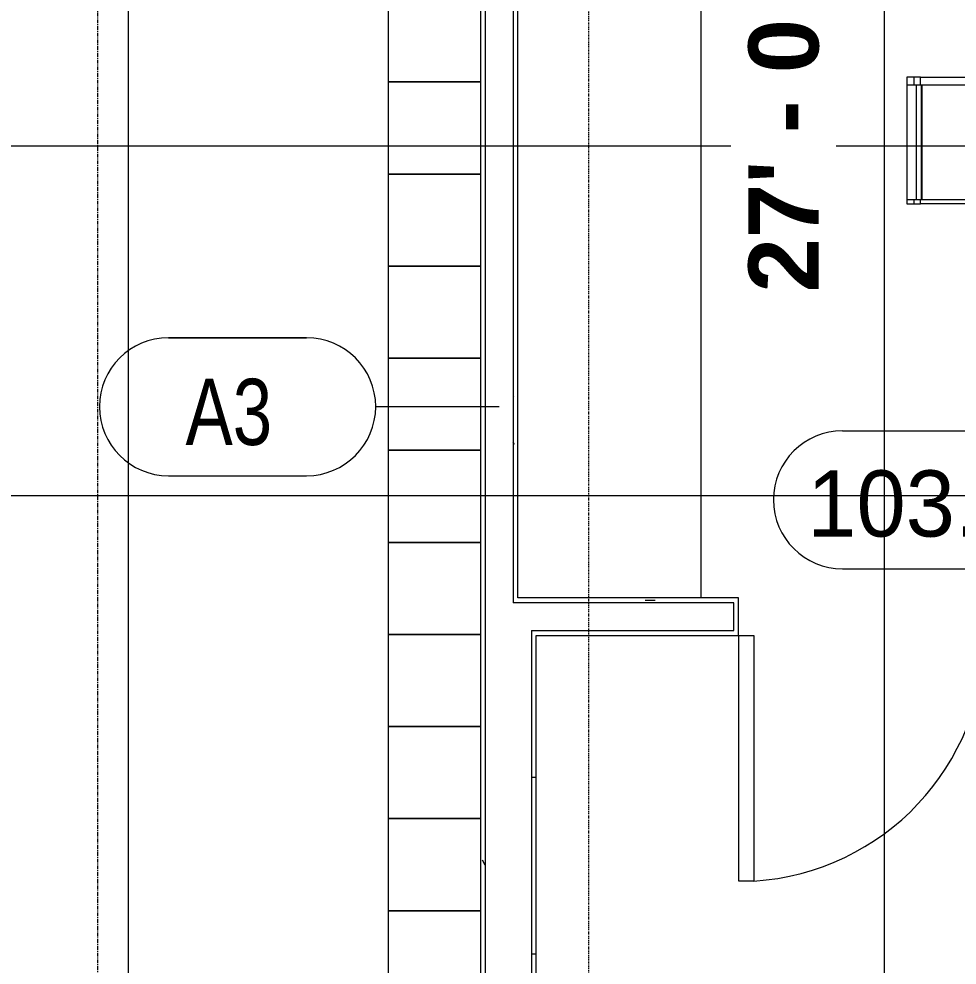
# Model space of a CAD drawing. Header units: inches. Extents: x 23906 to 26716, y -23130 to -20467.
# Drawn here: x 25677.1 to 25799.4, y -22649.8 to -22526.5 of the extents above; entities that cross this region are included whole.
import ezdxf

# ---------------------------------------------------------------- set-up
doc = ezdxf.new("R2010")
doc.units = ezdxf.units.IN
doc.header["$MEASUREMENT"] = 0
doc.linetypes.add('Dash Dot 3_16_', pattern=[0.3125, 0.1875, -0.0625, 0, -0.0625])
doc.linetypes.add('Grid Line 1_2_', pattern=[0.875, 0.5, -0.125, 0.125, -0.125])
for name, color, linetype, lineweight in [('A-ANNO-DIMS', 211, 'Continuous', 9), ('A-ANNO-DIMS-96', 211, 'Continuous', 9), ('A-ANNO-SYMB', 150, 'Continuous', 9), ('A-DOOR', 31, 'Continuous', 20), ('A-DOOR-IDEN', 31, 'Continuous', 9), ('A-WALL', 113, 'Continuous', 20), ('A-WALL-IDEN', 211, 'Continuous', 9), ('A-WALL-PATT', 111, 'Continuous', 50), ('G-ANNO-SYMB', 111, 'Continuous', 9), ('I-FURN', 30, 'Continuous', 20), ('I-WALL', 2, 'Continuous', 20), ('Q-CASE', 31, 'Continuous', 20), ('S-GRID', 1, 'Continuous', 9)]:
    doc.layers.add(name, color=color, linetype=linetype, lineweight=lineweight)
doc.styles.add('Arial_B', font='arialbd.ttf', dxfattribs={"height": 9.132806})
doc.styles.add('Century Gothic', font='GOTHIC.TTF', dxfattribs={"height": 8.622671})
doc.styles.add('Century Gothic_1', font='GOTHIC.TTF', dxfattribs={"width": 0.8, "height": 8.622671})
doc.dimstyles.new('OD_Dimension_3', dxfattribs={"dimscale": 12, "dimtxt": 9, "dimasz": 1, "dimexe": 0.75, "dimexo": 0.5, "dimgap": 0.5, "dimtad": 1, "dimdec": 3, "dimrnd": 0.125, "dimzin": 1, "dimdsep": 46, "dimlunit": 4, "dimtxsty": 'Arial_B', "dimblk1": 'OBLIQUE', "dimblk2": 'OBLIQUE', "dimsah": 1, "dimcen": 0.09, "dimdle": 0.75, "dimazin": 0, "dimtfac": 1, "dimtdec": 4, "dimtix": 1, "dimtmove": 0, "dimatfit": 3, "dimfxl": 1, "dimtvp": 1, "dimtfill": 1, "dimfrac": 2, "dimtolj": 1, "dimtzin": 0, "dimlwd": 13, "dimlwe": 13, "dimarcsym": 2})
pattern_1 = [(0, (0, 0), (30.72, 7.68), [1.267, -21.773, 1.267, -21.773, -122.88]), (0, (0, 0), (30.72, 7.68), [-46.08, 1.267, -44.813, 1.267, -21.773, -53.76]), (0, (0, 0), (30.72, 7.68), [-115.2, 1.267, -14.093, 1.267, -37.133]), (120, (11.52, 3.84), (-22.0110751, 22.7643004), [1.267, -21.773, 1.267, -21.773, -122.88]), (120, (11.52, 3.84), (-22.0110751, 22.7643004), [-46.08, 1.267, -44.813, 1.267, -21.773, -53.76]), (120, (11.52, 3.84), (-22.0110751, 22.7643004), [-115.2, 1.267, -14.093, 1.267, -37.133]), (240, (15.36, 19.2), (-8.7089249, -30.4443004), [1.267, -21.773, 1.267, -21.773, -122.88]), (240, (15.36, 19.2), (-8.7089249, -30.4443004), [-46.08, 1.267, -44.813, 1.267, -21.773, -53.76]), (240, (15.36, 19.2), (-8.7089249, -30.4443004), [-115.2, 1.267, -14.093, 1.267, -37.133])]

# ---------------------------------------------------------------- blocks, each defined once
blk = doc.blocks.new('Locker-Double Stacked - 12_ x 12_-3246-Enlarged First Floor Plan _East_')
at = {"layer": 'I-FURN', "color": 43, "lineweight": 13}
for p, q in [((-6, -6), (-6, 6)), ((-6, 6), (6, 6)), ((6, 6), (6, -6)), ((6, -6), (-6, -6))]:
    blk.add_line(p, q, dxfattribs=at)
blk = doc.blocks.new('Locker Rooms and Restrooms_rvt-1-Enlarged First Floor Plan _East_')
at = {"color": 43, "lineweight": 13, "rotation": 270}
for p in [(25731.27, -22528.68), (25731.27, -22540.68), (25731.27, -22552.68), (25731.27, -22564.68), (25731.27, -22576.68), (25731.27, -22588.68), (25731.27, -22600.68), (25731.27, -22612.68), (25731.27, -22624.68), (25731.27, -22636.68), (25731.27, -22648.68)]:
    blk.add_blockref('Locker-Double Stacked - 12_ x 12_-3246-Enlarged First Floor Plan _East_', p, dxfattribs=at)
blk = doc.blocks.new('Casework 1 - Casework 1-456223-Enlarged First Floor Plan _East_')
at = {"layer": 'Q-CASE', "color": 43, "lineweight": 13}
blk.add_line((25766.02, -22601.93), (25766.02, -22383.55), dxfattribs=at)
blk = doc.blocks.new('Single-Flush - 32_ x 84_-489871-Enlarged First Floor Plan _East_')
at = {"layer": 'A-DOOR', "color": 7}
for p, q in [((14, 2.44), (14, 34.44)), ((16, 34.44), (14, 34.44)), ((16, 2.44), (16, 34.44)), ((16, 2.44), (14, 2.44))]:
    blk.add_line(p, q, dxfattribs=at)
at = {"layer": 'A-DOOR', "color": 43, "lineweight": 13}
blk.add_arc((16, 2.44), 32.07, 93.5759, 180, dxfattribs=at)
blk = doc.blocks.new('Bar_Stool_6722_1_ - Bar_Stool_6722_1_-477960-Enlarged First Floor Plan _East_')
at = {"layer": 'I-FURN', "color": 43, "lineweight": 13}
for p, q in [((0, 19.21), (0, 21.13)), ((1, 21.13), (0, 21.13)), ((1, 21.13), (1, 20.14)), ((15.5, 20.14), (15.5, 21.13)), ((16.5, 21.13), (15.5, 21.13)), ((16.5, 21.13), (16.5, 19.21)), ((1, 20.14), (15.5, 20.14)), ((1, 20.14), (1, 20.06)), ((1, 20.06), (1, 19.99)), ((16, 20), (1, 20)), ((1, 19.89), (1, 19.99)), ((1, 17.63), (1, 19.89)), ((15.5, 20.06), (15.5, 20.14)), ((15.5, 19.98), (15.5, 20.06)), ((16, 19.99), (16, 19.89)), ((16, 19.89), (16, 17.63)), ((0, 17.72), (0, 19.21)), ((16.5, 19.21), (16.5, 17.72)), ((0, 1.78), (0, 17.72)), ((1, 2.03), (1, 17.63)), ((16, 17.63), (16, 2.03)), ((16.5, 17.72), (16.5, 1.78)), ((1, 1.78), (0, 1.78)), ((0, 1.78), (0, 0.98)), ((1, 1.91), (1, 2.03)), ((16, 2.03), (1, 2.03)), ((1, 1.24), (1, 1.91)), ((16, 1.91), (1, 1.91)), ((1, 0), (1, 1.24)), ((1, 1.24), (16, 1.24)), ((16, 2.03), (16, 1.91)), ((16, 1.91), (16, 1.24)), ((16.5, 1.78), (16, 1.78)), ((16, 1.24), (16, 0)), ((16.5, 0.98), (16.5, 1.78)), ((1, 0.98), (0, 0.98)), ((0, 0.98), (0, 0)), ((0, 0), (1, 0)), ((16.5, 0.98), (16, 0.98)), ((16, 0), (16.5, 0)), ((16.5, 0), (16.5, 0.98)), ((1, 0), (16, 0))]:
    blk.add_line(p, q, dxfattribs=at)
blk = doc.blocks.new('Door Tag - Door Tag-4658-Enlarged First Floor Plan _East_')
at = {"layer": 'A-DOOR-IDEN', "color": 153}
for p, q in [((-0.109375, 0.09375), (0.109375, 0.09375)), ((-0.109375, -0.09375), (0.109375, -0.09375))]:
    blk.add_line(p, q, dxfattribs=at)
for centre, start, end in [((-0.109375, 0), 90, 270), ((0.109375, 0), 270, 90)]:
    blk.add_arc(centre, 0.09375, start, end, dxfattribs=at)
blk = doc.blocks.new('Wall Tag - 1_4_-1369832-Enlarged First Floor Plan _East_')
at = {"layer": 'A-WALL-IDEN', "color": 153}
for p, q in [((-0.0822, 0.0968), (0.1053, 0.0968)), ((0.1053, 0.0968), (-0.0822, 0.0968)), ((-0.0822, -0.0907), (0.1053, -0.0907)), ((-0.0822, -0.0907), (0.1053, -0.0907))]:
    blk.add_line(p, q, dxfattribs=at)
for centre, start, end in [((-0.0822, 0.0031), 90, 270), ((-0.0822, 0.0031), 90, 270), ((0.1053, 0.0031), 270, 90), ((0.1053, 0.0031), 270, 90)]:
    blk.add_arc(centre, 0.0937, start, end, dxfattribs=at)
blk = doc.blocks.new('DIMBLOCK37-Enlarged First Floor Plan _East_')
at = {"layer": 'A-ANNO-DIMS-96', "lineweight": 13}
for p, q in [((25789.89, -22693.68), (25789.89, -22360.55)), ((25787.4, -22369.55), (25798.89, -22369.55)), ((25789.89, -22369.55), (25787.4, -22369.55)), ((25743.27, -22693.68), (25798.89, -22693.68)), ((25789.89, -22693.68), (25743.27, -22693.68))]:
    blk.add_line(p, q, dxfattribs=at)
at = {"layer": 'A-ANNO-DIMS-96', "lineweight": 50}
for p, q in [((25789.89, -22369.55), (25783.89, -22363.55)), ((25789.89, -22369.55), (25795.89, -22375.55)), ((25789.89, -22693.68), (25783.89, -22687.68)), ((25789.89, -22693.68), (25795.89, -22699.68))]:
    blk.add_line(p, q, dxfattribs=at)
at = {"layer": 'A-ANNO-DIMS-96', "color": 0, "lineweight": 13, "insert": (25772.18, -22562.12), "char_height": 9.1328, "width": 73.2, "attachment_point": 1, "rotation": 90, "line_spacing_factor": 0.938532, "style": 'Arial_B', "bg_fill": 3, "box_fill_scale": 1.25, "bg_fill_color": 0, "bg_fill_transparency": 0}
blk.add_mtext('27\' - 0 1/8"', dxfattribs=at)
blk = doc.blocks.new('_Oblique')
at = {"color": 0, "linetype": 'ByBlock', "lineweight": -2}
blk.add_line((-0.5, -0.5), (0.5, 0.5), dxfattribs=at)

msp = doc.modelspace()

# ---------------------------------------------------------------- hatches: boundary and pattern name
at = {"layer": 'A-WALL-PATT', "lineweight": 9}
h = msp.add_hatch(dxfattribs=at)
h.set_pattern_fill('FP_8', color=8, style=0, pattern_type=2)
h.set_pattern_definition(pattern_1)
h.paths.add_polyline_path([(25737.2652, -22604.3653), (25737.8902, -22604.3653), (25737.8902, -22369.5528), (25737.2652, -22369.5528), (25737.2652, -22569.1574)], flags=0)
h = msp.add_hatch(dxfattribs=at)
h.set_pattern_fill('FP_8', color=8, style=0, pattern_type=2)
h.set_pattern_definition(pattern_1)
h.paths.add_polyline_path([(25742.1402, -22602.5528), (25742.1402, -22369.5528), (25737.8902, -22369.5528), (25737.8902, -22370.1778), (25741.5152, -22370.1778), (25741.5152, -22602.5528)], flags=0)
h = msp.add_hatch(dxfattribs=at)
h.set_pattern_fill('FP_8', color=8, style=0, pattern_type=2)
h.set_pattern_definition(pattern_1)
h.paths.add_polyline_path([(25802.8902, -22604.3653), (25803.5152, -22604.3653), (25803.5152, -22602.5528), (25863.2652, -22602.5528), (25863.2652, -22601.9278), (25802.8902, -22601.9278)], flags=0)
h.paths.add_polyline_path([(25770.2652, -22604.3653), (25770.8902, -22604.3653), (25770.8902, -22601.9278), (25742.1402, -22601.9278), (25742.1402, -22602.5528), (25770.2652, -22602.5528)], flags=0)
h = msp.add_hatch(dxfattribs=at)
h.set_pattern_fill('FP_8', color=8, style=0, pattern_type=2)
h.set_pattern_definition(pattern_1)
h.paths.add_polyline_path([(25737.8902, -22787.3028), (25737.8902, -22767.8903), (25737.2652, -22767.8903), (25737.2652, -22787.3028)], flags=0)
h.paths.add_polyline_path([(25737.332, -22767.0903), (25737.8902, -22767.0903), (25737.8902, -22604.3653), (25737.2652, -22604.3653), (25737.2652, -22767.0903)], flags=0)
h = msp.add_hatch(dxfattribs=at)
h.set_pattern_fill('FP_8', color=8, style=0, pattern_type=2)
h.set_pattern_definition(pattern_1)
h.paths.add_polyline_path([(25858.3902, -22606.8028), (25859.0152, -22606.8028), (25859.0152, -22606.1778), (25803.5152, -22606.1778), (25803.5152, -22604.3653), (25802.8902, -22604.3653), (25802.8902, -22606.8028), (25824.6985, -22606.8028)], flags=0)
h.paths.add_polyline_path([(25770.8902, -22606.8028), (25770.8902, -22604.3653), (25770.2652, -22604.3653), (25770.2652, -22606.1778), (25744.5152, -22606.1778), (25744.5152, -22606.8028), (25757.2987, -22606.8028)], flags=0)
h = msp.add_hatch(dxfattribs=at)
h.set_pattern_fill('FP_8', color=8, style=0, pattern_type=2)
h.set_pattern_definition(pattern_1)
h.paths.add_polyline_path([(25744.5152, -22787.3028), (25744.5152, -22606.1778), (25743.8902, -22606.1778), (25743.8902, -22787.3028)], flags=0)

# ---------------------------------------------------------------- linework, layer by layer
at = {"layer": 'A-ANNO-SYMB', "linetype": 'Dash Dot 3_16_'}
msp.add_line((25751.4019, -22685.1658), (25751.4019, -22356.5445), dxfattribs=at)
at = {"layer": 'A-WALL', "color": 7}
for p, q in [((25737.8902, -22370.1778), (25737.8902, -22767.0903)), ((25741.5152, -22370.1778), (25741.5152, -22602.5528)), ((25770.2652, -22602.5528), (25741.5152, -22602.5528)), ((25770.2652, -22606.1778), (25770.2652, -22602.5528)), ((25743.8902, -22606.1778), (25770.2652, -22606.1778)), ((25743.8902, -22606.1778), (25743.8902, -22787.3028))]:
    msp.add_line(p, q, dxfattribs=at)
at = {"layer": 'A-WALL-IDEN', "color": 153}
msp.add_line((25739.7027, -22577.0077), (25723.6133, -22577.0077), dxfattribs=at)
at = {"layer": 'G-ANNO-SYMB'}
msp.add_line((26309.8879, -22588.6303), (23915.4295, -22588.6303), dxfattribs=at)
at = {"layer": 'I-WALL', "color": 7}
for p, q in [((25737.2652, -22369.5528), (25737.2652, -22767.0903)), ((25742.1402, -22601.9278), (25742.1402, -22369.5528)), ((25770.8902, -22601.9278), (25742.1402, -22601.9278)), ((25770.8902, -22606.8028), (25770.8902, -22601.9278)), ((25744.5152, -22606.8028), (25770.8902, -22606.8028)), ((25744.5152, -22786.5528), (25744.5152, -22606.8028))]:
    msp.add_line(p, q, dxfattribs=at)
at = {"layer": 'S-GRID', "linetype": 'Grid Line 1_2_'}
for p, q in [((25691.3902, -22929.3071), (25691.3902, -20749.6602)), ((25687.3902, -23010.9049), (25687.3902, -20902.4278)), ((25691.3902, -23058.9049), (25691.3902, -20902.4278)), ((26427.3416, -22543.0528), (24012.5184, -22543.0528)), ((26535.9342, -22543.0528), (24110.3815, -22543.0528))]:
    msp.add_line(p, q, dxfattribs=at)

# ---------------------------------------------------------------- block references
at = {"layer": 'A-DOOR', "color": 250, "lineweight": 13, "rotation": 180}
msp.add_blockref('Single-Flush - 32_ x 84_-489871-Enlarged First Floor Plan _East_', (25786.8902, -22604.3653), dxfattribs=at)
at = {"layer": 'A-DOOR-IDEN', "color": 153, "xscale": 95.99999999999994, "yscale": 95.99999999999994, "zscale": 95.99999999999994}
msp.add_blockref('Door Tag - Door Tag-4658-Enlarged First Floor Plan _East_', (25794.9457, -22589.1354), dxfattribs=at)
at = {"layer": 'A-WALL-IDEN', "color": 153, "xscale": 95.99999999999994, "yscale": 95.99999999999994, "zscale": 95.99999999999994}
msp.add_blockref('Wall Tag - 1_4_-1369832-Enlarged First Floor Plan _East_', (25704.5086, -22577.3014), dxfattribs=at)
at = {"layer": 'I-FURN', "color": 43, "lineweight": 13, "rotation": 270.0000000000007}
msp.add_blockref('Bar_Stool_6722_1_ - Bar_Stool_6722_1_-477960-Enlarged First Floor Plan _East_', (25792.7918, -22534.0528), dxfattribs=at)
at = {"layer": 'Q-CASE', "color": 43, "lineweight": 13}
msp.add_blockref('Casework 1 - Casework 1-456223-Enlarged First Floor Plan _East_', (0, 0), dxfattribs=at)

# ---------------------------------------------------------------- texts
at = {"layer": 'A-DOOR-IDEN', "insert": (25794.9044, -22585.3041), "char_height": 8.62267, "width": 38.124, "attachment_point": 2, "line_spacing_factor": 0.984117, "style": 'Century Gothic'}
msp.add_mtext('103.A', dxfattribs=at)

# ---------------------------------------------------------------- next in the draw order: texts
at = {"layer": 'A-WALL-IDEN', "insert": (25704.4797, -22573.367), "char_height": 8.62267, "width": 14.58, "attachment_point": 2, "line_spacing_factor": 0.984117, "style": 'Century Gothic_1', "bg_fill": 3, "box_fill_scale": 1.25, "bg_fill_color": 0, "bg_fill_transparency": 0}
msp.add_mtext('A3', dxfattribs=at)

# ---------------------------------------------------------------- next in the draw order: dimensions: what is measured, and where the dimension line sits
at = {"layer": 'A-ANNO-DIMS', "lineweight": 13}
dim = msp.add_linear_dim(base=(25789.8857, -22369.5528), p1=(25737.2652, -22693.6778), p2=(25781.4005, -22369.5528), angle=90, dimstyle='OD_Dimension_3', override={"dimpost": '<>', "dimfxl": 327.116086}, dxfattribs=at)
dim.commit()
dim.dimension.update_dxf_attribs({"geometry": 'DIMBLOCK37-Enlarged First Floor Plan _East_', "text_midpoint": (25779.1605, -22531.6153)})

# ---------------------------------------------------------------- next in the draw order: block references
at = {"lineweight": 5}
msp.add_blockref('Locker Rooms and Restrooms_rvt-1-Enlarged First Floor Plan _East_', (0, 0), dxfattribs=at)

doc.saveas('drawing.dxf')
